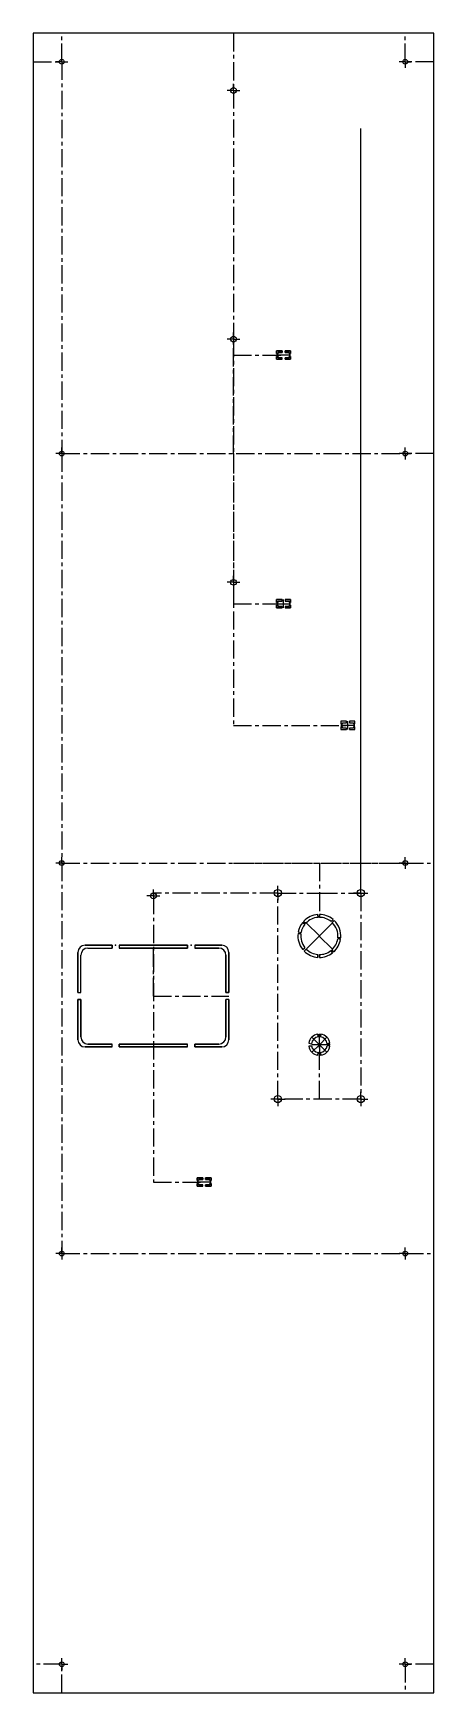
# Model space of a CAD drawing. Extents: x 19.8 to 30.8, y -3.9 to 41.7.
import ezdxf

# ---------------------------------------------------------------- set-up
doc = ezdxf.new("R2010")
doc.units = 0
doc.header["$PDSIZE"] = -1
doc.linetypes.add('CENTERX2', pattern=[0.8, 0.5, -0.1, 0.1, -0.1])
doc.layers.get('0').update_dxf_attribs({"linetype": 'CONTINUOUS'})

# ---------------------------------------------------------------- blocks, each defined once
blk = doc.blocks.new('SW_CENTERMARKSYMBOL_0')
at = {"color": 0, "linetype": 'CONTINUOUS'}
for p, q in [((-0.098, 0), (-0.163, 0)), ((0, 0), (-0.098, 0)), ((0, 0.098), (0, 0.163)), ((0, 0), (0, 0.098)), ((0, 0), (0, -0.098)), ((0, 0), (0.098, 0)), ((0.098, 0), (0.163, 0)), ((0, -0.098), (0, -0.163))]:
    blk.add_line(p, q, dxfattribs=at)
blk = doc.blocks.new('SW_CENTERMARKSYMBOL_1')
at = {"color": 0, "linetype": 'CONTINUOUS'}
for p, q in [((-0.098, 0), (-0.163, 0)), ((0, 0), (-0.098, 0)), ((0, 0.098), (0, 0.163)), ((0, 0), (0, 0.098)), ((0, 0), (0, -0.098)), ((0, 0), (0.098, 0)), ((0.098, 0), (0.163, 0)), ((0, -0.098), (0, -0.163))]:
    blk.add_line(p, q, dxfattribs=at)
blk = doc.blocks.new('SW_CENTERMARKSYMBOL_2')
at = {"color": 0, "linetype": 'CONTINUOUS'}
for p, q in [((-0.098, 0), (-0.163, 0)), ((0, 0), (-0.098, 0)), ((0, 0.098), (0, 0.163)), ((0, 0), (0, 0.098)), ((0, 0), (0, -0.098)), ((0, 0), (0.098, 0)), ((0.098, 0), (0.163, 0)), ((0, -0.098), (0, -0.163))]:
    blk.add_line(p, q, dxfattribs=at)
blk = doc.blocks.new('SW_CENTERMARKSYMBOL_3')
at = {"color": 0, "linetype": 'CONTINUOUS'}
for p, q in [((-0.098, 0), (-0.177, 0)), ((0, 0), (-0.098, 0)), ((0, 0.098), (0, 0.177)), ((0, 0), (0, 0.098)), ((0, 0), (0, -0.098)), ((0, 0), (0.098, 0)), ((0.098, 0), (0.177, 0)), ((0, -0.098), (0, -0.177))]:
    blk.add_line(p, q, dxfattribs=at)
blk = doc.blocks.new('SW_CENTERMARKSYMBOL_4')
at = {"color": 0, "linetype": 'CONTINUOUS'}
for p, q in [((-0.098, 0), (-0.197, 0)), ((0, 0), (-0.098, 0)), ((0, 0.098), (0, 0.197)), ((0, 0), (0, 0.098)), ((0, 0), (0, -0.098)), ((0, 0), (0.098, 0)), ((0.098, 0), (0.197, 0)), ((0, -0.098), (0, -0.197))]:
    blk.add_line(p, q, dxfattribs=at)
blk = doc.blocks.new('SW_CENTERMARKSYMBOL_5')
at = {"color": 0, "linetype": 'CONTINUOUS'}
for p, q in [((0, 0.098), (0, 21.041)), ((-0.098, 0), (-0.197, 0)), ((0, 0), (-0.098, 0)), ((0, 0), (0, 0.098)), ((0, 0), (0, -0.098)), ((0, 0), (0.098, 0)), ((0.098, 0), (0.197, 0)), ((0, -0.098), (0, -0.197))]:
    blk.add_line(p, q, dxfattribs=at)
blk = doc.blocks.new('SW_CENTERMARKSYMBOL_6')
at = {"color": 0, "linetype": 'CONTINUOUS'}
for p, q in [((-0.098, 0), (-0.197, 0)), ((0, 0), (-0.098, 0)), ((0, 0.098), (0, 0.197)), ((0, 0), (0, 0.098)), ((0, 0), (0, -0.098)), ((0, 0), (0.098, 0)), ((0.098, 0), (0.197, 0)), ((0, -0.098), (0, -0.197))]:
    blk.add_line(p, q, dxfattribs=at)
blk = doc.blocks.new('SW_CENTERMARKSYMBOL_7')
at = {"color": 0, "linetype": 'CONTINUOUS'}
for p, q in [((-0.098, 0), (-0.197, 0)), ((0, 0), (-0.098, 0)), ((0, 0.098), (0, 0.197)), ((0, 0), (0, 0.098)), ((0, 0), (0, -0.098)), ((0, 0), (0.098, 0)), ((0.098, 0), (0.197, 0)), ((0, -0.098), (0, -0.197))]:
    blk.add_line(p, q, dxfattribs=at)
blk = doc.blocks.new('SW_CENTERMARKSYMBOL_8')
at = {"color": 0, "linetype": 'CONTINUOUS'}
for p, q in [((-0.098, 0), (-0.177, 0)), ((0, 0), (-0.098, 0)), ((0, 0.098), (0, 0.177)), ((0, 0), (0, 0.098)), ((0, 0), (0, -0.098)), ((0, 0), (0.098, 0)), ((0.098, 0), (0.177, 0)), ((0, -0.098), (0, -0.177))]:
    blk.add_line(p, q, dxfattribs=at)
blk = doc.blocks.new('SW_CENTERMARKSYMBOL_9')
at = {"color": 0, "linetype": 'CONTINUOUS'}
for p, q in [((-0.098, 0), (-0.163, 0)), ((0, 0), (-0.098, 0)), ((0, 0.098), (0, 0.163)), ((0, 0), (0, 0.098)), ((0, 0), (0, -0.098)), ((0, 0), (0.098, 0)), ((0.098, 0), (0.163, 0)), ((0, -0.098), (0, -0.163))]:
    blk.add_line(p, q, dxfattribs=at)
blk = doc.blocks.new('SW_CENTERMARKSYMBOL_10')
at = {"color": 0, "linetype": 'CONTINUOUS'}
for p, q in [((-0.098, 0), (-0.163, 0)), ((0, 0), (-0.098, 0)), ((0, 0.098), (0, 0.163)), ((0, 0), (0, 0.098)), ((0, 0), (0, -0.098)), ((0, 0), (0.098, 0)), ((0.098, 0), (0.163, 0)), ((0, -0.098), (0, -0.163))]:
    blk.add_line(p, q, dxfattribs=at)
blk = doc.blocks.new('SW_CENTERMARKSYMBOL_11')
at = {"color": 0, "linetype": 'CONTINUOUS'}
for p, q in [((-0.098, 0), (-0.163, 0)), ((0, 0), (-0.098, 0)), ((0, 0.098), (0, 0.163)), ((0, 0), (0, 0.098)), ((0, 0), (0, -0.098)), ((0, 0), (0.098, 0)), ((0.098, 0), (0.163, 0)), ((0, -0.098), (0, -0.163))]:
    blk.add_line(p, q, dxfattribs=at)
blk = doc.blocks.new('SW_CENTERMARKSYMBOL_12')
at = {"color": 0, "linetype": 'CONTINUOUS'}
for p, q in [((-0.098, 0), (-0.163, 0)), ((0, 0), (-0.098, 0)), ((0, 0.098), (0, 0.163)), ((0, 0), (0, 0.098)), ((0, 0), (0, -0.098)), ((0, 0), (0.098, 0)), ((0.098, 0), (0.163, 0)), ((0, -0.098), (0, -0.163))]:
    blk.add_line(p, q, dxfattribs=at)
blk = doc.blocks.new('SW_CENTERMARKSYMBOL_13')
at = {"color": 0, "linetype": 'CONTINUOUS'}
for p, q in [((-0.098, 0), (-0.163, 0)), ((0, 0), (-0.098, 0)), ((0, 0.098), (0, 0.163)), ((0, 0), (0, 0.098)), ((0, 0), (0, -0.098)), ((0, 0), (0.098, 0)), ((0.098, 0), (0.163, 0)), ((0, -0.098), (0, -0.163))]:
    blk.add_line(p, q, dxfattribs=at)
blk = doc.blocks.new('SW_CENTERMARKSYMBOL_14')
at = {"color": 0, "linetype": 'CONTINUOUS'}
for p, q in [((-0.098, 0), (-0.163, 0)), ((0, 0), (-0.098, 0)), ((0, 0.098), (0, 0.163)), ((0, 0), (0, 0.098)), ((0, 0), (0, -0.098)), ((0, 0), (0.098, 0)), ((0.098, 0), (0.163, 0)), ((0, -0.098), (0, -0.163))]:
    blk.add_line(p, q, dxfattribs=at)
blk = doc.blocks.new('SW_CENTERMARKSYMBOL_15')
at = {"color": 0, "linetype": 'CONTINUOUS'}
for p, q in [((-0.098, 0), (-0.163, 0)), ((0, 0), (-0.098, 0)), ((0, 0.098), (0, 0.163)), ((0, 0), (0, 0.098)), ((0, 0), (0, -0.098)), ((0, 0), (0.098, 0)), ((0.098, 0), (0.163, 0)), ((0, -0.098), (0, -0.163))]:
    blk.add_line(p, q, dxfattribs=at)
blk = doc.blocks.new('SW_CENTERMARKSYMBOL_16')
at = {"color": 0, "linetype": 'CONTINUOUS'}
for p, q in [((-0.098, 0), (-0.177, 0)), ((0, 0), (-0.098, 0)), ((0, 0.098), (0, 0.177)), ((0, 0), (0, 0.098)), ((0, 0), (0, -0.098)), ((0, 0), (0.098, 0)), ((0.098, 0), (0.177, 0)), ((0, -0.098), (0, -0.177))]:
    blk.add_line(p, q, dxfattribs=at)
blk = doc.blocks.new('SW_CENTERMARKSYMBOL_17')
at = {"color": 0, "linetype": 'CONTINUOUS'}
for p, q in [((-0.098, 0), (-0.177, 0)), ((0, 0), (-0.098, 0)), ((0, 0.098), (0, 0.177)), ((0, 0), (0, 0.098)), ((0, 0), (0, -0.098)), ((0, 0), (0.098, 0)), ((0.098, 0), (0.177, 0)), ((0, -0.098), (0, -0.177))]:
    blk.add_line(p, q, dxfattribs=at)

msp = doc.modelspace()

# ---------------------------------------------------------------- linework, layer by layer
at = {"color": 7, "linetype": 'CONTINUOUS'}
for p, q in [((30.819, 41.746), (19.796, 41.746)), ((19.796, 41.746), (19.796, -3.924)), ((30.819, -3.924), (30.819, 41.746)), ((26.492, 32.927), (26.492, 33.002)), ((26.492, 33.002), (26.646, 33.002)), ((26.492, 33.002), (26.492, 32.927)), ((26.646, 33.002), (26.492, 33.002)), ((26.532, 32.927), (26.492, 32.927)), ((26.492, 32.927), (26.532, 32.927)), ((26.646, 32.962), (26.532, 32.962)), ((26.532, 32.962), (26.532, 32.927)), ((26.532, 32.927), (26.532, 32.962)), ((26.532, 32.962), (26.646, 32.962)), ((26.646, 33.002), (26.646, 32.962)), ((26.646, 32.962), (26.646, 33.002)), ((26.725, 32.962), (26.725, 33.002)), ((26.725, 33.002), (26.878, 33.002)), ((26.878, 33.002), (26.725, 33.002)), ((26.725, 33.002), (26.725, 32.962)), ((26.839, 32.962), (26.725, 32.962)), ((26.725, 32.962), (26.839, 32.962)), ((26.839, 32.927), (26.839, 32.962)), ((26.839, 32.962), (26.839, 32.927)), ((26.878, 32.927), (26.839, 32.927)), ((26.839, 32.927), (26.878, 32.927)), ((26.878, 33.002), (26.878, 32.927)), ((26.878, 32.927), (26.878, 33.002)), ((26.492, 32.848), (26.532, 32.848)), ((26.492, 32.773), (26.492, 32.848)), ((26.532, 32.848), (26.492, 32.848)), ((26.492, 32.848), (26.492, 32.773)), ((26.646, 32.773), (26.492, 32.773)), ((26.492, 32.773), (26.646, 32.773)), ((26.532, 32.848), (26.532, 32.813)), ((26.532, 32.813), (26.532, 32.848)), ((26.646, 32.813), (26.532, 32.813)), ((26.646, 32.813), (26.532, 32.813)), ((26.646, 32.773), (26.646, 32.813)), ((26.646, 32.773), (26.646, 32.813)), ((26.725, 32.773), (26.725, 32.813)), ((26.725, 32.813), (26.839, 32.813)), ((26.839, 32.813), (26.725, 32.813)), ((26.725, 32.813), (26.725, 32.773)), ((26.878, 32.773), (26.725, 32.773)), ((26.725, 32.773), (26.878, 32.773)), ((26.839, 32.813), (26.839, 32.848)), ((26.839, 32.848), (26.878, 32.848)), ((26.878, 32.848), (26.839, 32.848)), ((26.839, 32.848), (26.839, 32.813)), ((26.878, 32.848), (26.878, 32.773)), ((26.878, 32.773), (26.878, 32.848)), ((26.492, 26.083), (26.492, 26.158)), ((26.492, 26.158), (26.646, 26.158)), ((26.646, 26.158), (26.492, 26.158)), ((26.492, 26.158), (26.492, 26.083)), ((26.492, 26.083), (26.532, 26.083)), ((26.492, 26.083), (26.532, 26.083)), ((26.532, 26.083), (26.532, 26.119)), ((26.532, 26.119), (26.646, 26.119)), ((26.532, 26.119), (26.646, 26.119)), ((26.532, 26.083), (26.532, 26.119)), ((26.646, 26.119), (26.646, 26.158)), ((26.646, 26.119), (26.646, 26.158)), ((26.725, 26.158), (26.725, 26.119)), ((26.725, 26.158), (26.878, 26.158)), ((26.725, 26.158), (26.725, 26.119)), ((26.878, 26.158), (26.725, 26.158)), ((26.725, 26.119), (26.839, 26.119)), ((26.725, 26.119), (26.839, 26.119)), ((26.839, 26.119), (26.839, 26.083)), ((26.839, 26.119), (26.839, 26.083)), ((26.839, 26.083), (26.878, 26.083)), ((26.839, 26.083), (26.878, 26.083)), ((26.878, 26.158), (26.878, 26.083)), ((26.878, 26.083), (26.878, 26.158)), ((26.532, 26.005), (26.492, 26.005)), ((26.492, 25.93), (26.492, 26.005)), ((26.532, 26.005), (26.492, 26.005)), ((26.492, 26.005), (26.492, 25.93)), ((26.646, 25.93), (26.492, 25.93)), ((26.492, 25.93), (26.646, 25.93)), ((26.532, 25.969), (26.532, 26.005)), ((26.532, 25.969), (26.532, 26.005)), ((26.646, 25.969), (26.532, 25.969)), ((26.646, 25.969), (26.532, 25.969)), ((26.646, 25.93), (26.646, 25.969)), ((26.646, 25.93), (26.646, 25.969)), ((26.839, 25.969), (26.725, 25.969)), ((26.725, 25.969), (26.725, 25.93)), ((26.839, 25.969), (26.725, 25.969)), ((26.725, 25.969), (26.725, 25.93)), ((26.878, 25.93), (26.725, 25.93)), ((26.725, 25.93), (26.878, 25.93)), ((26.878, 26.005), (26.839, 26.005)), ((26.839, 26.005), (26.839, 25.969)), ((26.878, 26.005), (26.839, 26.005)), ((26.839, 26.005), (26.839, 25.969)), ((26.878, 26.005), (26.878, 25.93)), ((26.878, 25.93), (26.878, 26.005)), ((28.418, 22.812), (28.264, 22.812)), ((28.264, 22.812), (28.264, 22.737)), ((28.418, 22.812), (28.264, 22.812)), ((28.264, 22.812), (28.264, 22.737)), ((28.264, 22.737), (28.303, 22.737)), ((28.264, 22.737), (28.303, 22.737)), ((28.303, 22.658), (28.264, 22.658)), ((28.264, 22.658), (28.264, 22.583)), ((28.303, 22.658), (28.264, 22.658)), ((28.264, 22.658), (28.264, 22.583)), ((28.264, 22.583), (28.418, 22.583)), ((28.264, 22.583), (28.418, 22.583)), ((28.303, 22.737), (28.303, 22.772)), ((28.303, 22.772), (28.418, 22.772)), ((28.303, 22.737), (28.303, 22.772)), ((28.303, 22.772), (28.418, 22.772)), ((28.303, 22.623), (28.303, 22.658)), ((28.303, 22.623), (28.303, 22.658)), ((28.418, 22.623), (28.303, 22.623)), ((28.418, 22.623), (28.303, 22.623)), ((28.418, 22.772), (28.418, 22.812)), ((28.418, 22.772), (28.418, 22.812)), ((28.418, 22.583), (28.418, 22.623)), ((28.418, 22.583), (28.418, 22.623)), ((28.496, 22.812), (28.496, 22.772)), ((28.65, 22.812), (28.496, 22.812)), ((28.496, 22.812), (28.496, 22.772)), ((28.65, 22.812), (28.496, 22.812)), ((28.496, 22.772), (28.611, 22.772)), ((28.496, 22.772), (28.611, 22.772)), ((28.611, 22.623), (28.496, 22.623)), ((28.496, 22.623), (28.496, 22.583)), ((28.611, 22.623), (28.496, 22.623)), ((28.496, 22.623), (28.496, 22.583)), ((28.496, 22.583), (28.65, 22.583)), ((28.496, 22.583), (28.65, 22.583)), ((28.611, 22.772), (28.611, 22.737)), ((28.611, 22.772), (28.611, 22.737)), ((28.611, 22.737), (28.65, 22.737)), ((28.611, 22.737), (28.65, 22.737)), ((28.65, 22.658), (28.611, 22.658)), ((28.611, 22.658), (28.611, 22.623)), ((28.65, 22.658), (28.611, 22.658)), ((28.611, 22.658), (28.611, 22.623)), ((28.65, 22.737), (28.65, 22.812)), ((28.65, 22.737), (28.65, 22.812)), ((28.65, 22.583), (28.65, 22.658)), ((28.65, 22.583), (28.65, 22.658)), ((27.63, 17.492), (27.635, 17.414)), ((27.635, 17.414), (27.63, 17.492)), ((27.67, 17.494), (27.67, 17.415)), ((27.67, 17.494), (27.67, 17.415)), ((28.046, 17.358), (27.996, 17.298)), ((27.996, 17.298), (28.046, 17.358)), ((27.083, 16.974), (27.162, 16.965)), ((27.162, 16.965), (27.083, 16.974)), ((27.089, 17.013), (27.167, 16.999)), ((27.089, 17.013), (27.167, 16.999)), ((27.212, 17.276), (27.273, 17.226)), ((27.273, 17.226), (27.212, 17.276)), ((27.237, 17.306), (27.295, 17.252)), ((27.237, 17.306), (27.295, 17.252)), ((28.075, 17.332), (28.021, 17.275)), ((28.075, 17.332), (28.021, 17.275)), ((21.026, 15.348), (21.026, 16.452)), ((21.026, 16.452), (21.026, 15.348)), ((21.223, 16.649), (21.966, 16.649)), ((21.966, 16.649), (21.223, 16.649)), ((21.302, 16.57), (21.966, 16.57)), ((21.302, 16.57), (21.966, 16.57)), ((21.966, 16.649), (21.966, 16.57)), ((21.966, 16.57), (21.966, 16.649)), ((22.163, 16.649), (22.163, 16.57)), ((22.163, 16.649), (24.043, 16.649)), ((22.163, 16.649), (22.163, 16.57)), ((24.043, 16.649), (22.163, 16.649)), ((24.043, 16.57), (22.163, 16.57)), ((22.163, 16.57), (24.043, 16.57)), ((24.043, 16.649), (24.043, 16.57)), ((24.043, 16.57), (24.043, 16.649)), ((24.24, 16.649), (24.24, 16.57)), ((24.24, 16.649), (24.983, 16.649)), ((24.24, 16.649), (24.24, 16.57)), ((24.983, 16.649), (24.24, 16.649)), ((24.904, 16.57), (24.24, 16.57)), ((24.24, 16.57), (24.904, 16.57)), ((25.179, 16.452), (25.179, 15.348)), ((25.179, 15.348), (25.179, 16.452)), ((27.212, 16.531), (27.273, 16.58)), ((27.212, 16.531), (27.273, 16.58)), ((27.252, 16.486), (27.308, 16.541)), ((27.308, 16.541), (27.252, 16.486)), ((28.033, 16.437), (27.984, 16.499)), ((28.033, 16.437), (27.984, 16.499)), ((28.063, 16.463), (28.01, 16.521)), ((28.01, 16.521), (28.063, 16.463)), ((28.253, 16.809), (28.175, 16.821)), ((28.253, 16.809), (28.175, 16.821)), ((28.258, 16.848), (28.179, 16.855)), ((28.179, 16.855), (28.258, 16.848)), ((21.105, 15.348), (21.105, 16.374)), ((21.105, 15.348), (21.105, 16.374)), ((25.101, 15.348), (25.101, 16.374)), ((25.101, 16.374), (25.101, 15.348)), ((27.63, 16.314), (27.63, 16.393)), ((27.63, 16.314), (27.63, 16.393)), ((27.67, 16.313), (27.67, 16.391)), ((27.67, 16.391), (27.67, 16.313)), ((21.026, 15.348), (21.105, 15.348)), ((21.026, 15.348), (21.105, 15.348)), ((21.026, 15.151), (21.105, 15.151)), ((21.026, 14.047), (21.026, 15.151)), ((21.105, 15.151), (21.026, 15.151)), ((21.026, 15.151), (21.026, 14.047)), ((21.105, 15.151), (21.105, 14.126)), ((21.105, 14.126), (21.105, 15.151)), ((25.179, 15.348), (25.101, 15.348)), ((25.101, 15.348), (25.179, 15.348)), ((25.179, 15.151), (25.101, 15.151)), ((25.101, 14.126), (25.101, 15.151)), ((25.179, 15.151), (25.101, 15.151)), ((25.101, 15.151), (25.101, 14.126)), ((25.179, 15.151), (25.179, 14.047)), ((25.179, 14.047), (25.179, 15.151)), ((27.63, 14.204), (27.64, 14.126)), ((27.64, 14.126), (27.63, 14.204)), ((27.708, 14.204), (27.698, 14.126)), ((27.708, 14.204), (27.698, 14.126)), ((21.966, 13.85), (21.223, 13.85)), ((21.223, 13.85), (21.966, 13.85)), ((21.302, 13.929), (21.966, 13.929)), ((21.966, 13.929), (21.302, 13.929)), ((21.966, 13.85), (21.966, 13.929)), ((21.966, 13.85), (21.966, 13.929)), ((22.163, 13.85), (22.163, 13.929)), ((22.163, 13.929), (24.043, 13.929)), ((24.043, 13.929), (22.163, 13.929)), ((22.163, 13.929), (22.163, 13.85)), ((24.043, 13.85), (22.163, 13.85)), ((22.163, 13.85), (24.043, 13.85)), ((24.043, 13.85), (24.043, 13.929)), ((24.043, 13.85), (24.043, 13.929)), ((24.24, 13.85), (24.24, 13.929)), ((24.24, 13.929), (24.904, 13.929)), ((24.904, 13.929), (24.24, 13.929)), ((24.24, 13.929), (24.24, 13.85)), ((24.983, 13.85), (24.24, 13.85)), ((24.24, 13.85), (24.983, 13.85)), ((27.377, 13.95), (27.455, 13.939)), ((27.377, 13.95), (27.455, 13.939)), ((27.377, 13.872), (27.455, 13.883)), ((27.455, 13.883), (27.377, 13.872)), ((27.962, 13.95), (27.884, 13.939)), ((27.884, 13.939), (27.962, 13.95)), ((27.962, 13.872), (27.884, 13.883)), ((27.962, 13.872), (27.884, 13.883)), ((27.63, 13.618), (27.64, 13.696)), ((27.63, 13.618), (27.64, 13.696)), ((27.708, 13.618), (27.698, 13.696)), ((27.698, 13.696), (27.708, 13.618)), ((24.306, 10.246), (24.459, 10.246)), ((24.306, 10.171), (24.306, 10.246)), ((24.459, 10.246), (24.306, 10.246)), ((24.306, 10.246), (24.306, 10.171)), ((24.345, 10.171), (24.306, 10.171)), ((24.306, 10.171), (24.345, 10.171)), ((24.306, 10.017), (24.306, 10.092)), ((24.306, 10.092), (24.345, 10.092)), ((24.306, 10.092), (24.306, 10.017)), ((24.345, 10.092), (24.306, 10.092)), ((24.459, 10.206), (24.345, 10.206)), ((24.345, 10.206), (24.345, 10.171)), ((24.345, 10.171), (24.345, 10.206)), ((24.345, 10.206), (24.459, 10.206)), ((24.345, 10.092), (24.345, 10.057)), ((24.345, 10.057), (24.345, 10.092)), ((24.459, 10.057), (24.345, 10.057)), ((24.459, 10.057), (24.345, 10.057)), ((24.459, 10.246), (24.459, 10.206)), ((24.459, 10.206), (24.459, 10.246)), ((24.459, 10.017), (24.459, 10.057)), ((24.459, 10.017), (24.459, 10.057)), ((24.538, 10.246), (24.692, 10.246)), ((24.538, 10.206), (24.538, 10.246)), ((24.692, 10.246), (24.538, 10.246)), ((24.538, 10.246), (24.538, 10.206)), ((24.652, 10.206), (24.538, 10.206)), ((24.538, 10.206), (24.652, 10.206)), ((24.538, 10.017), (24.538, 10.057)), ((24.538, 10.057), (24.652, 10.057)), ((24.652, 10.057), (24.538, 10.057)), ((24.538, 10.057), (24.538, 10.017)), ((24.652, 10.171), (24.652, 10.206)), ((24.652, 10.206), (24.652, 10.171)), ((24.692, 10.171), (24.652, 10.171)), ((24.652, 10.171), (24.692, 10.171)), ((24.652, 10.057), (24.652, 10.092)), ((24.652, 10.092), (24.692, 10.092)), ((24.692, 10.092), (24.652, 10.092)), ((24.652, 10.092), (24.652, 10.057)), ((24.692, 10.246), (24.692, 10.171)), ((24.692, 10.171), (24.692, 10.246)), ((24.692, 10.092), (24.692, 10.017)), ((24.692, 10.017), (24.692, 10.092)), ((24.459, 10.017), (24.306, 10.017)), ((24.306, 10.017), (24.459, 10.017)), ((24.692, 10.017), (24.538, 10.017)), ((24.538, 10.017), (24.692, 10.017)), ((19.796, -3.924), (30.819, -3.924))]:
    msp.add_line(p, q, dxfattribs=at)
at = {"color": 7, "linetype": 'CENTERX2'}
for p, q in [((20.583, 40.958), (20.583, 41.746)), ((25.307, 41.746), (25.307, 40.171)), ((30.032, 40.958), (30.032, 41.746)), ((19.796, 40.958), (20.583, 40.958)), ((20.583, 40.958), (20.583, 30.178)), ((30.819, 40.958), (30.032, 40.958)), ((25.307, 40.171), (25.307, 32.887)), ((25.307, 30.178), (25.307, 33.328)), ((25.307, 33.328), (25.307, 26.044)), ((25.307, 32.887), (26.685, 32.887)), ((26.878, 32.887), (26.492, 32.887)), ((20.583, 30.178), (20.583, 18.911)), ((20.583, 30.178), (30.032, 30.178)), ((25.307, 30.178), (25.307, 26.635)), ((30.819, 30.178), (30.032, 30.178)), ((25.307, 26.635), (25.307, 22.698)), ((25.307, 26.044), (26.685, 26.044)), ((26.492, 26.044), (26.878, 26.044)), ((26.685, 25.93), (26.685, 26.158)), ((25.307, 22.698), (28.457, 22.698)), ((28.65, 22.698), (28.264, 22.698)), ((28.457, 22.583), (28.457, 22.812)), ((20.583, 18.911), (20.583, 8.163)), ((20.583, 18.911), (30.032, 18.911)), ((25.307, 18.911), (30.032, 18.911)), ((27.67, 18.911), (27.67, 18.084)), ((30.032, 18.911), (30.819, 18.911)), ((26.528, 18.084), (23.103, 18.084)), ((23.103, 18.084), (23.103, 18.006)), ((23.103, 18.006), (23.103, 10.132)), ((26.528, 12.415), (26.528, 18.084)), ((26.528, 18.084), (27.67, 18.084)), ((27.67, 18.084), (27.67, 17.494)), ((27.67, 18.084), (28.811, 18.084)), ((28.811, 18.084), (28.811, 12.415)), ((27.668, 16.902), (27.252, 16.486)), ((27.67, 16.903), (27.308, 17.265)), ((27.668, 16.902), (28.087, 17.321)), ((27.668, 16.902), (28.085, 16.484)), ((23.103, 15.25), (23.103, 16.649)), ((23.103, 15.25), (25.179, 15.25)), ((27.67, 13.911), (27.67, 14.206)), ((27.67, 14.206), (27.67, 14.128)), ((27.965, 13.911), (27.374, 13.911)), ((27.67, 13.911), (27.461, 14.12)), ((27.67, 13.911), (27.461, 13.702)), ((27.67, 13.911), (27.878, 14.12)), ((27.67, 12.415), (27.67, 13.911)), ((27.886, 13.911), (27.67, 13.911)), ((27.67, 13.911), (27.67, 13.695)), ((27.67, 13.911), (27.878, 13.702)), ((27.965, 13.911), (27.886, 13.911)), ((28.811, 12.415), (26.528, 12.415)), ((23.103, 10.132), (24.499, 10.132)), ((24.692, 10.132), (24.306, 10.132)), ((20.583, 8.163), (30.032, 8.163)), ((30.032, 8.163), (30.819, 8.163)), ((20.583, -3.136), (19.796, -3.136)), ((20.583, -3.924), (20.583, -3.136)), ((30.819, -3.136), (30.032, -3.136)), ((30.032, -3.136), (30.032, -3.924))]:
    msp.add_line(p, q, dxfattribs=at)
at = {"color": 7, "linetype": 'CONTINUOUS'}
for centre, radius in [((20.583, 40.958), 0.065), ((20.583, 40.958), 0.065), ((30.032, 40.958), 0.065), ((30.032, 40.958), 0.065), ((25.307, 40.171), 0.0787), ((25.307, 40.171), 0.0787), ((25.307, 33.328), 0.0787), ((25.307, 33.328), 0.0787), ((20.583, 30.178), 0.065), ((20.583, 30.178), 0.065), ((30.032, 30.178), 0.065), ((30.032, 30.178), 0.065), ((25.307, 26.635), 0.0787), ((25.307, 26.635), 0.0787), ((20.583, 18.911), 0.065), ((20.583, 18.911), 0.065), ((30.032, 18.911), 0.065), ((30.032, 18.911), 0.065), ((23.103, 18.006), 0.0787), ((23.103, 18.006), 0.0787), ((26.528, 18.084), 0.0984), ((26.528, 18.084), 0.0984), ((28.811, 18.084), 0.0984), ((28.811, 18.084), 0.0984), ((26.528, 12.415), 0.0984), ((26.528, 12.415), 0.0984), ((28.811, 12.415), 0.0984), ((28.811, 12.415), 0.0984), ((20.583, 8.163), 0.065), ((20.583, 8.163), 0.065), ((30.032, 8.163), 0.065), ((30.032, 8.163), 0.065), ((20.583, -3.136), 0.065), ((20.583, -3.136), 0.065), ((30.032, -3.136), 0.065), ((30.032, -3.136), 0.065)]:
    msp.add_circle(centre, radius, dxfattribs=at)
for centre, radius, start, end in [((27.67, 16.903), 0.591, 93.8204, 137.0535), ((27.67, 16.903), 0.591, 93.8204, 137.0535), ((27.67, 16.903), 0.512, 93.8709, 137.0535), ((27.67, 16.903), 0.512, 93.8709, 137.0535), ((27.67, 16.903), 0.591, 50.4122, 90), ((27.67, 16.903), 0.591, 50.4122, 90), ((27.67, 16.903), 0.512, 50.4123, 90), ((27.67, 16.903), 0.512, 50.4123, 90), ((27.67, 16.903), 0.591, 173.1155, 219.1261), ((27.67, 16.903), 0.591, 173.1155, 219.1261), ((27.67, 16.903), 0.591, 140.8739, 169.2494), ((27.67, 16.903), 0.591, 140.8739, 169.2494), ((27.67, 16.903), 0.512, 173.1155, 219.1261), ((27.67, 16.903), 0.512, 173.1155, 219.1261), ((27.67, 16.903), 0.512, 140.8739, 169.2494), ((27.67, 16.903), 0.512, 140.8739, 169.2494), ((27.67, 16.903), 0.512, 354.6094, 46.5919), ((27.67, 16.903), 0.512, 354.6094, 46.5919), ((27.67, 16.903), 0.591, 354.6094, 46.5918), ((27.67, 16.903), 0.591, 354.6094, 46.5918), ((21.223, 16.452), 0.197, 90, 180), ((21.223, 16.452), 0.197, 90, 180), ((21.302, 16.374), 0.197, 90, 180), ((21.302, 16.374), 0.197, 90, 180), ((24.904, 16.374), 0.197, 0, 90), ((24.904, 16.374), 0.197, 0, 90), ((24.983, 16.452), 0.197, 0, 90), ((24.983, 16.452), 0.197, 0, 90), ((27.67, 16.903), 0.591, 224.9973, 266.1777), ((27.67, 16.903), 0.591, 224.9973, 266.1777), ((27.67, 16.903), 0.512, 225, 265.5906), ((27.67, 16.903), 0.512, 225, 265.5906), ((27.67, 16.903), 0.512, 270, 307.9285), ((27.67, 16.903), 0.512, 270, 307.9285), ((27.67, 16.903), 0.512, 311.749, 350.789), ((27.67, 16.903), 0.512, 311.749, 350.789), ((27.67, 16.903), 0.591, 311.749, 350.789), ((27.67, 16.903), 0.591, 311.749, 350.789), ((27.67, 16.903), 0.591, 270, 307.9286), ((27.67, 16.903), 0.591, 270, 307.9286), ((27.67, 13.911), 0.295, 97.7594, 172.4872), ((27.67, 13.911), 0.295, 97.7594, 172.4872), ((27.67, 13.911), 0.295, 7.5128, 82.4872), ((27.67, 13.911), 0.295, 7.5128, 82.4872), ((21.223, 14.047), 0.197, 180, 270), ((21.223, 14.047), 0.197, 180, 270), ((21.302, 14.126), 0.197, 180, 270), ((21.302, 14.126), 0.197, 180, 270), ((24.904, 14.126), 0.197, 270, 0), ((24.904, 14.126), 0.197, 270, 0), ((24.983, 14.047), 0.197, 270, 0), ((24.983, 14.047), 0.197, 270, 0), ((27.67, 13.911), 0.295, 187.5128, 262.2406), ((27.67, 13.911), 0.295, 187.5128, 262.2406), ((27.67, 13.911), 0.217, 97.7594, 172.4872), ((27.67, 13.911), 0.217, 97.7594, 172.4872), ((27.67, 13.911), 0.217, 187.5128, 262.2406), ((27.67, 13.911), 0.217, 187.5128, 262.2406), ((27.67, 13.911), 0.217, 7.5128, 82.4872), ((27.67, 13.911), 0.217, 7.5128, 82.4872), ((27.67, 13.911), 0.217, 277.5128, 352.4872), ((27.67, 13.911), 0.217, 277.5128, 352.4872), ((27.67, 13.911), 0.295, 277.5128, 352.4872), ((27.67, 13.911), 0.295, 277.5128, 352.4872)]:
    msp.add_arc(centre, radius, start, end, dxfattribs=at)
for p in [(27.67, 16.903), (22.064, 16.649), (24.141, 16.649)]:
    msp.add_point(p, dxfattribs=at)

# ---------------------------------------------------------------- block references
for name, p in [('SW_CENTERMARKSYMBOL_0', (20.583, 40.958)), ('SW_CENTERMARKSYMBOL_15', (30.032, 40.958)), ('SW_CENTERMARKSYMBOL_16', (25.307, 40.171)), ('SW_CENTERMARKSYMBOL_5', (28.811, 18.084)), ('SW_CENTERMARKSYMBOL_8', (25.307, 33.328)), ('SW_CENTERMARKSYMBOL_14', (20.583, 30.178)), ('SW_CENTERMARKSYMBOL_13', (30.032, 30.178)), ('SW_CENTERMARKSYMBOL_17', (25.307, 26.635)), ('SW_CENTERMARKSYMBOL_12', (20.583, 18.911)), ('SW_CENTERMARKSYMBOL_11', (30.032, 18.911)), ('SW_CENTERMARKSYMBOL_4', (26.528, 18.084)), ('SW_CENTERMARKSYMBOL_3', (23.103, 18.006)), ('SW_CENTERMARKSYMBOL_7', (26.528, 12.415)), ('SW_CENTERMARKSYMBOL_6', (28.811, 12.415)), ('SW_CENTERMARKSYMBOL_10', (20.583, 8.163)), ('SW_CENTERMARKSYMBOL_9', (30.032, 8.163)), ('SW_CENTERMARKSYMBOL_1', (20.583, -3.136)), ('SW_CENTERMARKSYMBOL_2', (30.032, -3.136))]:
    msp.add_blockref(name, p, dxfattribs=at)

doc.saveas('drawing.dxf')
